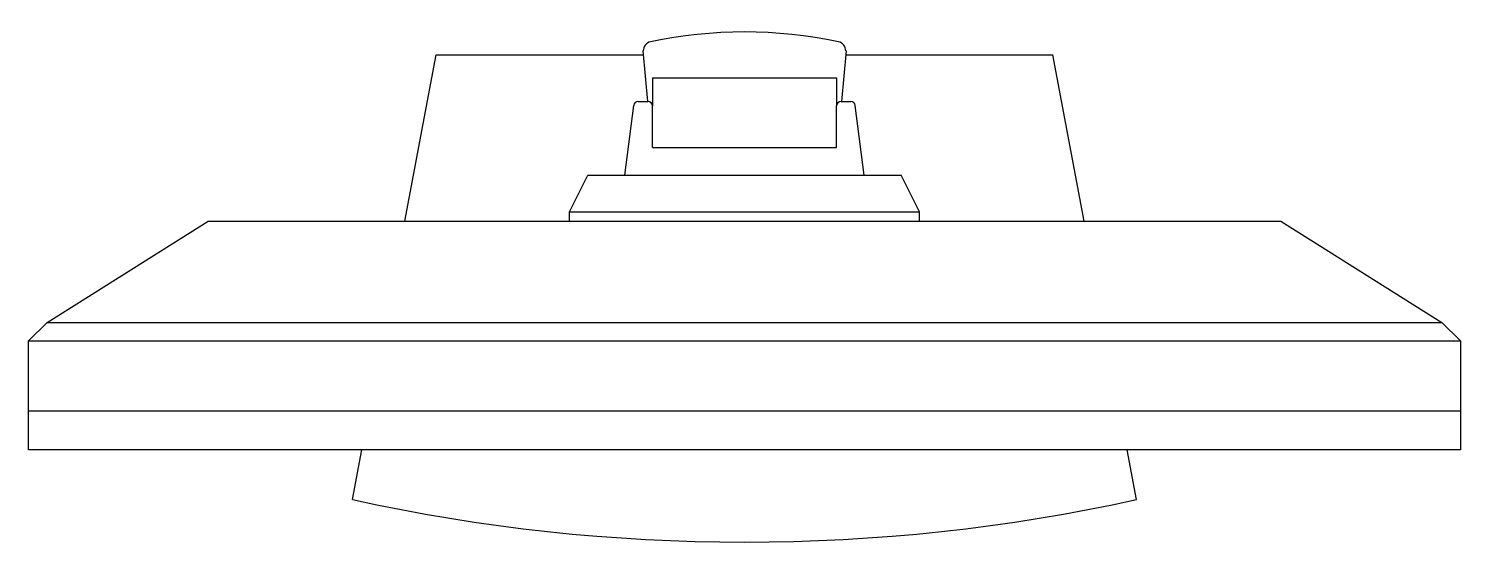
# Model space of a CAD drawing. Header units: millimetres. Extents: x 66.016 to 66.502, y 160.865 to 161.044.
import ezdxf

# ---------------------------------------------------------------- set-up
doc = ezdxf.new("R2010")
doc.units = ezdxf.units.MM

# ---------------------------------------------------------------- blocks, each defined once
blk = doc.blocks.new('*U38')
for p, q in [((-0.1143842623996356, -0.05635203430006186), (-0.1037977587766186, 0)), ((-0.1037977587766186, 0), (-0.03348525877661856, 0)), ((-0.03356292178612463, 0.001397934171109227), (-0.03200956433236612, -0.01573858888400537)), ((0.03534240423279655, 0.001397934171109227), (0.03378904677903805, -0.01573858888400537)), ((0.03526474122329049, 0), (0.1055772412232905, 0)), ((0.1161637448467623, -0.05635203430006186), (0.1055772412232905, 0)), ((-0.03036025877643667, -0.0078125), (0.03213974122356333, -0.0078125)), ((-0.03036025877643667, -0.0078125), (-0.03036025877643667, -0.01730108888386894)), ((0.03213974122356333, -0.0078125), (0.03213974122356333, -0.01730108888386894)), ((-0.03973525877652762, -0.04072703430006186), (-0.03671391423993597, -0.01718976536835726)), ((-0.03515538502140814, -0.01573858888400537), (-0.03192275877652762, -0.01573858888400537)), ((-0.03036025877643667, -0.03136358888400537), (-0.03036025877643667, -0.01730108888386894)), ((0.03213974122356333, -0.03136358888400537), (0.03213974122356333, -0.01730108888386894)), ((0.03370224122319954, -0.01573858888400537), (0.03693486746808006, -0.01573858888400537)), ((0.04151474122319954, -0.04072703430006186), (0.03849339668660789, -0.01718976536835726)), ((-0.03036025877643667, -0.03136358888400537), (0.03213974122356333, -0.03136358888400537)), ((-0.05848525877670951, -0.05322703430010733), (-0.05223525877680046, -0.04072703430006186)), ((-0.05223525877680046, -0.04072703430006186), (0.05401474122347238, -0.04072703430006186)), ((0.06026474122338144, -0.05322703430010733), (0.05401474122347238, -0.04072703430006186)), ((-0.05848525877670951, -0.05322703430010733), (0.06026474122338144, -0.05322703430010733)), ((-0.05848525877670951, -0.05635203430006186), (-0.05848525877670951, -0.05322703430010733)), ((0.06026474122338144, -0.05635203430006186), (0.06026474122338144, -0.05322703430010733)), ((-0.2358290087768005, -0.09072703430001638), (0.2376084912234724, -0.09072703430001638)), ((-0.2420790087767095, -0.09697703429992544), (0.2438584912233814, -0.09697703429992544)), ((-0.2420790087767095, -0.1207666518182577), (0.2438584912233814, -0.1207666518182577)), ((-0.1321353128641753, -0.1508410025412559), (-0.1289682006135813, -0.1339824414383202)), ((0.1339147953108473, -0.1508410025412559), (0.1307476830602532, -0.1339824414383202))]:
    blk.add_line(p, q)
blk.add_lwpolyline([(0.2438584912233814, -0.09697703429992544), (0.2438584912233814, -0.1339824414383202), (-0.2420790087767095, -0.1339824414383202), (-0.2420790087767095, -0.09697703429992544), (-0.2358290087768005, -0.09072703430001638), (-0.1811415087768005, -0.05635203430006186), (0.1829209912234724, -0.05635203430006186), (0.2376084912234724, -0.09072703430001638)], close=True)
for centre, radius, start, end in [((0.000889741223563334, -0.1453906249998909), 0.153203124999961, 77.98165389974518, 102.0183461002548), ((-0.03036025877643667, 0.001397934171109227), 0.003125, 102.0183461002548, 180), ((0.03213974122356333, 0.001397934171109227), 0.003125, 0, 77.98165389974518), ((-0.03515538502140814, -0.01730108888386894), 0.0015625, 90, 175.9143832200214), ((-0.03192275877652762, -0.01730108888386894), 0.0015625, 0, 90), ((0.03370224122319954, -0.01730108888386894), 0.0015625, 90, 180), ((0.03693486746808006, -0.01730108888386894), 0.0015625, 4.085616779978588, 90), ((0.000889741223563334, 0.454240235567795), 0.6195312500000097, 257.6009650523928, 282.3990349476072)]:
    blk.add_arc(centre, radius, start, end)

msp = doc.modelspace()

# ---------------------------------------------------------------- block references
msp.add_blockref('*U38', (66.2585479387003, 161.0347732382634))

doc.saveas('drawing.dxf')
